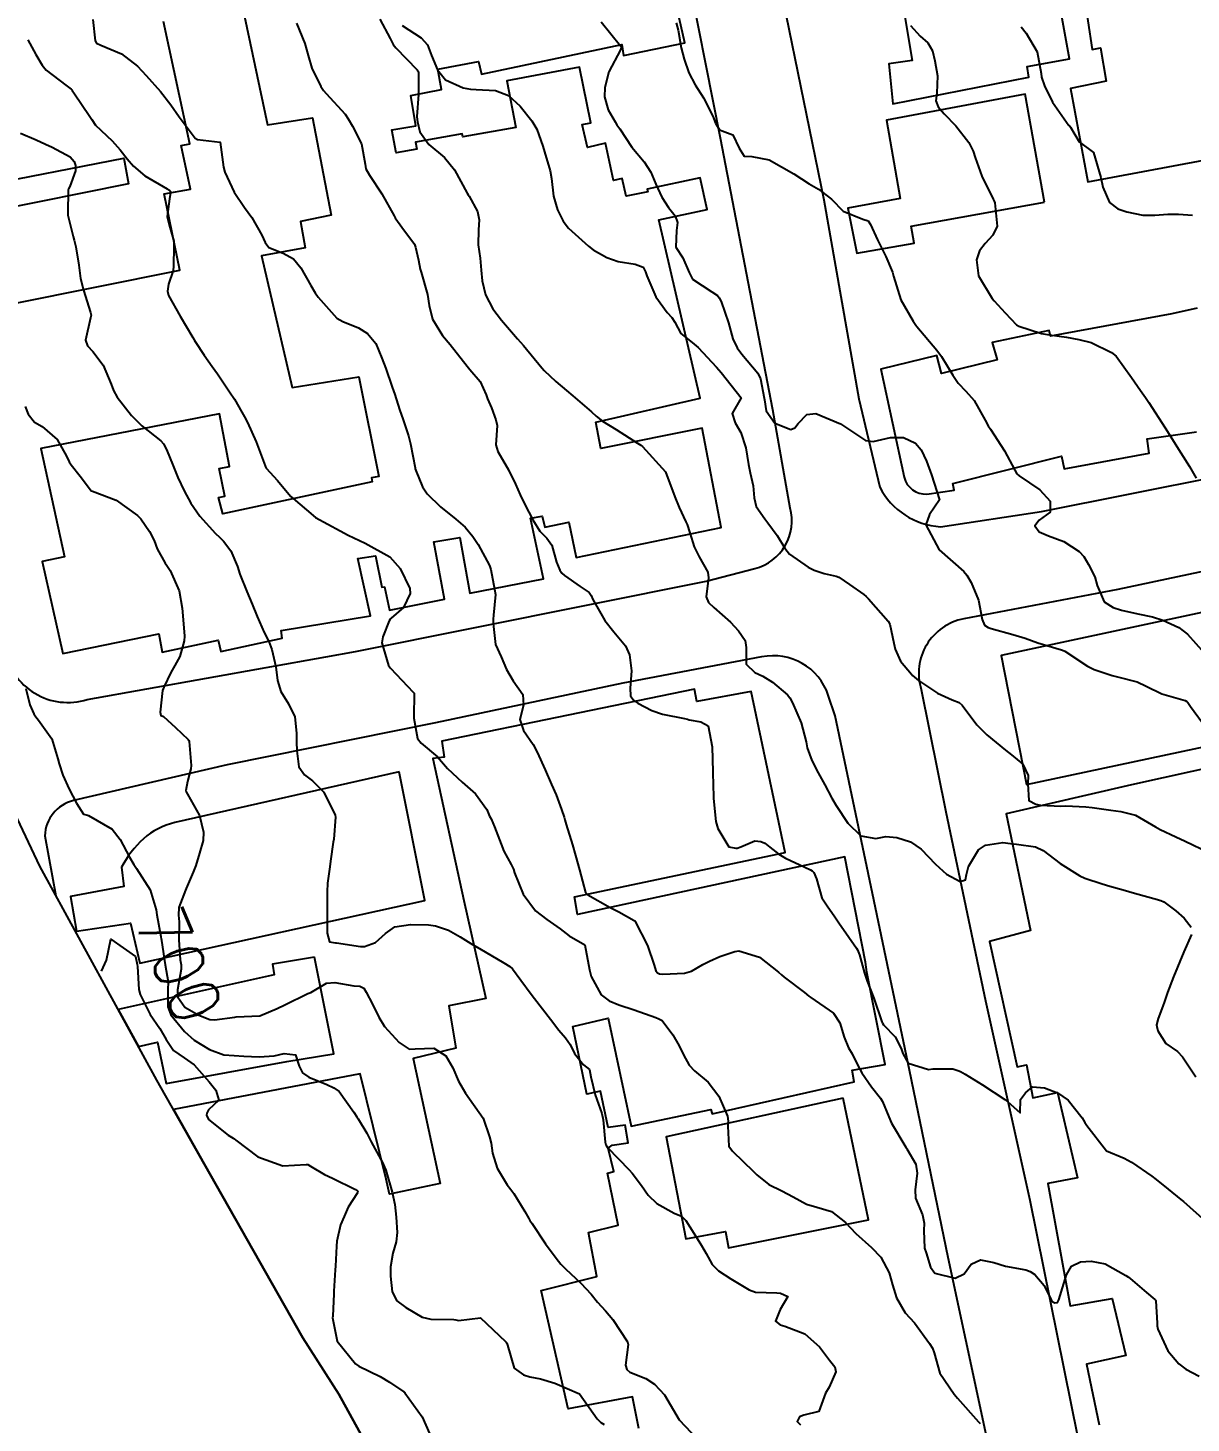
# Model space of a CAD drawing. Header units: metres. Extents: x 292545 to 299085, y 7450245 to 7463078.
# Drawn here: x 296655.1 to 296748.4, y 7453916.9 to 7454028.7 of the extents above; entities that cross this region are included whole.
import ezdxf
from ezdxf.enums import TextEntityAlignment as Align

# ---------------------------------------------------------------- set-up
doc = ezdxf.new("R2010")
doc.units = ezdxf.units.M
for name, color, linetype in [('Area', 45, 'Continuous'), ('Cotas', 45, 'Continuous'), ('Curvas de Nivel 1m', 11, 'Continuous'), ('Curvas de Nivel 5m', 15, 'Continuous'), ('Edificações', 30, 'Continuous'), ('Vias Primárias', 230, 'Continuous')]:
    doc.layers.add(name, color=color, linetype=linetype)
doc.styles.add('Style-STANDARD', font='STANDARD.shx')

msp = doc.modelspace()

# ---------------------------------------------------------------- linework, layer by layer
at = {"layer": 'Area'}
msp.add_polyline3d([(296683.74, 7453912.45, 701.6), (296680.06, 7453919.17, 706.41), (296677.16, 7453923.68, 705.39), (296669.27, 7453937.63, 705.04), (296665.48, 7453944.35, 705.63), (296656.08, 7453961.49, 700.85), (296651.34, 7453971.52, 699.99)], dxfattribs=at)
at = {"layer": 'Curvas de Nivel 1m', "flags": 128}
for points, elevation in [([(296660.35, 7454029.36), (296660.53, 7454027.66), (296660.64, 7454027.48), (296660.99, 7454027.31), (296662.63, 7454026.63), (296663.91, 7454025.62), (296664.26, 7454025.26), (296664.61, 7454024.89), (296665.75, 7454023.6), (296666.58, 7454022.54), (296667.26, 7454021.58), (296668.55, 7454019.86), (296668.72, 7454019.75), (296670.54, 7454019.54), (296670.8, 7454017.54), (296670.91, 7454017.14), (296671.67, 7454015.53), (296672.48, 7454014.31), (296673.07, 7454013.51), (296673.88, 7454012.08), (296674.14, 7454011.5), (296674.44, 7454011.09), (296675.59, 7454010.64), (296676.43, 7454010.19), (296677, 7454009.46), (296677.81, 7454008.05), (296678.16, 7454007.45), (296678.4, 7454007.11), (296679.89, 7454005.43), (296680.37, 7454005.16), (296681.62, 7454004.66), (296682.36, 7454004.21), (296683.03, 7454003.39), (296683.51, 7454002.21), (296683.81, 7454001.39), (296684.31, 7453999.97), (296684.46, 7453999.53), (296684.51, 7453999.38), (296684.95, 7453998.03), (296685.19, 7453997.37), (296685.63, 7453996), (296685.79, 7453995.36), (296686.17, 7453993.43), (296686.18, 7453993.36), (296686.23, 7453993.22), (296686.77, 7453991.9), (296687.14, 7453991.35), (296688.2, 7453990.3), (296689.44, 7453989.32), (296690.18, 7453988.68), (296690.8, 7453987.93), (296691.23, 7453987.29), (296692.14, 7453985.59), (296692.24, 7453985.28), (296692.54, 7453983.71), (296692.61, 7453983.28), (296692.44, 7453981.62), (296692.41, 7453981.29), (296692.41, 7453980.96), (296692.62, 7453979.28), (296693.07, 7453978.29), (296693.5, 7453977.27), (296694.03, 7453976.36), (296694.8, 7453975.25), (296694.85, 7453974.4), (296694.55, 7453973.25), (296694.86, 7453972.38), (296695.62, 7453971.24), (296695.96, 7453970.63), (296696.6, 7453969.23), (296697.11, 7453968.05), (296697.46, 7453967.22), (296697.91, 7453966.04), (296698.11, 7453965.42), (296698.16, 7453965.22), (296698.28, 7453964.83), (296698.77, 7453963.21), (296699.01, 7453962.35), (296699.33, 7453961.2), (296699.83, 7453959.39), (296700.02, 7453959.19), (296701.81, 7453958.18), (296702.5, 7453957.85), (296703.73, 7453957.14), (296703.77, 7453957.11), (296703.8, 7453957.05), (296704.78, 7453955.13), (296705.32, 7453953.57), (296705.46, 7453953.12), (296705.59, 7453952.96), (296705.75, 7453952.88), (296706.02, 7453952.85), (296707.75, 7453952.93), (296708.33, 7453953.09), (296709.23, 7453953.61), (296709.77, 7453953.89), (296710.58, 7453954.25), (296711.78, 7453954.67), (296712.12, 7453954.71), (296713.77, 7453954.19), (296715.29, 7453953.01), (296715.53, 7453952.78), (296715.75, 7453952.59), (296717.36, 7453951.36), (296717.73, 7453951.07), (296717.88, 7453950.98), (296719.71, 7453949.71), (296720.2, 7453948.95), (296720.54, 7453947.8), (296720.91, 7453946.94), (296721.19, 7453946.45), (296721.67, 7453945.47), (296721.98, 7453944.93), (296722.74, 7453943.82), (296723.46, 7453942.91), (296723.63, 7453942.62), (296724.13, 7453941.41), (296724.35, 7453940.9), (296725.49, 7453938.98), (296725.55, 7453938.89), (296725.58, 7453938.84), (296726.3, 7453937.6), (296726.41, 7453936.88), (296726.23, 7453935.56), (296726.28, 7453934.88), (296726.83, 7453933.56), (296726.97, 7453932.87), (296726.94, 7453932.3), (296727, 7453930.87), (296727.12, 7453930.5), (296727.48, 7453929.35), (296727.81, 7453928.86), (296729.46, 7453928.47), (296730.18, 7453928.83), (296730.72, 7453929.58), (296731.48, 7453929.95), (296732.55, 7453929.72), (296733.47, 7453929.44), (296735.1, 7453929.14), (296735.47, 7453929.01), (296735.84, 7453928.76), (296736.57, 7453927.87), (296737.13, 7453926.74), (296737.27, 7453926.57), (296737.44, 7453926.48), (296737.65, 7453926.53), (296737.76, 7453926.74), (296738.16, 7453928.03), (296738.38, 7453928.73), (296738.77, 7453929.43), (296739.48, 7453929.77), (296740.35, 7453929.84), (296741.48, 7453929.62), (296743.13, 7453928.68), (296743.33, 7453928.54), (296743.46, 7453928.45), (296744.77, 7453927.33), (296745.44, 7453926.75), (296745.5, 7453926.7), (296745.53, 7453926.65), (296745.63, 7453924.85), (296745.64, 7453924.65), (296745.69, 7453924.38), (296746.49, 7453922.64), (296747.38, 7453921.6), (296747.94, 7453921.18), (296749, 7453920.61)], 696), ([(296683.34, 7454029.39), (296684.16, 7454027.86), (296684.42, 7454027.38), (296684.63, 7454027.09), (296685.48, 7454026.23), (296686.34, 7454025.35), (296686.44, 7454025.18), (296686.44, 7454023.35), (296686.31, 7454021.61), (296686.33, 7454021.35), (296686.36, 7454021.16), (296686.55, 7454020.36), (296687.27, 7454019.34), (296688.53, 7454018.3), (296689.31, 7454017.32), (296690.35, 7454015.45), (296690.43, 7454015.31), (296690.49, 7454015.21), (296691.16, 7454013.98), (296691.31, 7454013.3), (296691.25, 7454012.51), (296691.21, 7454011.3), (296691.37, 7454010.24), (296691.45, 7454009.29), (296691.53, 7454008.41), (296691.81, 7454007.29), (296692.39, 7454006.19), (296693.08, 7454005.27), (296694.36, 7454003.78), (296694.86, 7454003.25), (296696.33, 7454001.45), (296696.5, 7454001.24), (296697.45, 7454000.36), (296698.31, 7453999.63), (296698.8, 7453999.21), (296700.29, 7453997.91), (296700.67, 7453997.57), (296701.19, 7453997.18), (296702.27, 7453996.5), (296703.99, 7453995.41), (296704.25, 7453995.24), (296704.38, 7453995.14), (296706.23, 7453993.12), (296706.98, 7453991.11), (296707.33, 7453990.24), (296707.86, 7453989.09), (296707.97, 7453988.88), (296708.17, 7453988.22), (296708.54, 7453987.09), (296708.93, 7453986.31), (296709.62, 7453985.08), (296709.67, 7453984.62), (296709.5, 7453983.08), (296709.67, 7453982.63), (296710.1, 7453982.24), (296711.45, 7453981.06), (296712.08, 7453980.37), (296712.62, 7453979.59), (296712.7, 7453979.04), (296712.71, 7453977.7), (296713.38, 7453977.03), (296714.04, 7453976.73), (296714.81, 7453976.24), (296716.02, 7453975.24), (296716.2, 7453975), (296716.42, 7453974.59), (296717.1, 7453972.99), (296717.5, 7453971.46), (296717.58, 7453970.98), (296717.96, 7453969.98), (296718.48, 7453968.97), (296718.99, 7453968.02), (296719.56, 7453966.96), (296719.91, 7453966.36), (296720.85, 7453964.94), (296721.88, 7453963.92), (296723.09, 7453963.71), (296723.88, 7453963.87), (296724.78, 7453963.8), (296725.88, 7453963.46), (296726.72, 7453962.87), (296727.86, 7453961.65), (296728.76, 7453960.85), (296729.84, 7453960.28), (296730.28, 7453960.4), (296730.35, 7453960.83), (296730.51, 7453961.48), (296731.32, 7453962.82), (296731.88, 7453963.19), (296733.28, 7453963.39), (296733.88, 7453963.32), (296734.36, 7453963.27), (296735.88, 7453963.05), (296736.5, 7453962.75), (296737.86, 7453961.71), (296739.43, 7453960.72), (296739.85, 7453960.53), (296741.22, 7453960.08), (296741.84, 7453959.9), (296742.91, 7453959.6), (296743.83, 7453959.34), (296745.66, 7453958.82), (296745.82, 7453958.77), (296745.92, 7453958.74), (296746.16, 7453958.64), (296747.12, 7453957.93), (296747.81, 7453957.33), (296748.37, 7453956.61)], 694), ([(296701.09, 7454029.18), (296702.63, 7454027.27), (296702.68, 7454027.16), (296702.69, 7454027.1), (296702.63, 7454026.93), (296701.7, 7454025.17), (296701.36, 7454023.93), (296701.34, 7454023.18), (296701.63, 7454022.12), (296702.19, 7454021.17), (296702.34, 7454020.94), (296702.56, 7454020.62), (296703.53, 7454019.15), (296704.53, 7454017.97), (296705.07, 7454017.13), (296705.45, 7454016.18), (296705.95, 7454015.13), (296706.48, 7454014.3), (296707, 7454013.64), (296707.2, 7454013.11), (296707.12, 7454012.46), (296707.06, 7454011.11), (296707.61, 7454010.27), (296708.13, 7454009.09), (296708.41, 7454008.56), (296709.95, 7454007.53), (296710.4, 7454007.25), (296710.54, 7454007.07), (296710.69, 7454006.77), (296711.28, 7454005.06), (296711.64, 7454003.77), (296711.98, 7454003.05), (296712.35, 7454002.55), (296713.62, 7454001.03), (296713.85, 7454000.56), (296714.15, 7453999.02), (296714.17, 7453998.89), (296714.29, 7453998), (296714.99, 7453997.01), (296716.27, 7453996.5), (296716.61, 7453996.65), (296716.87, 7453996.99), (296717.57, 7453997.7), (296718.28, 7453997.78), (296720.27, 7453996.95), (296722.26, 7453995.62), (296722.87, 7453995.53), (296724.26, 7453995.87), (296725.3, 7453995.85), (296726.26, 7453995.41), (296726.73, 7453994.88), (296727.15, 7453993.97), (296727.54, 7453992.87), (296728.2, 7453990.86), (296727.38, 7453989.68), (296727.09, 7453988.87), (296728.16, 7453986.86), (296730.14, 7453985.11), (296730.38, 7453984.83), (296730.72, 7453984.23), (296731.31, 7453982.82), (296731.62, 7453981.28), (296731.79, 7453980.81), (296732.08, 7453980.63), (296732.33, 7453980.56), (296734.08, 7453980.08), (296735.06, 7453979.77), (296736.07, 7453979.41), (296737.97, 7453978.83), (296738.06, 7453978.81), (296738.24, 7453978.74), (296740.05, 7453977.52), (296740.59, 7453977.26), (296742.04, 7453976.79), (296742.46, 7453976.69), (296744.04, 7453976.27), (296744.75, 7453975.94), (296746.02, 7453975.32), (296747.87, 7453974.77), (296748.01, 7453974.7), (296748.09, 7453974.62), (296748.32, 7453974.3), (296749.57, 7453972.6)], 692), ([(296707.1, 7454029.11), (296707.25, 7454028.51), (296707.48, 7454027.11), (296707.72, 7454026.2), (296708.1, 7454025.1), (296708.6, 7454024.14), (296709.28, 7454023.08), (296710.02, 7454021.63), (296710.23, 7454021.07), (296710.56, 7454020.54), (296711.64, 7454020.14), (296712.13, 7454019.05), (296712.53, 7454018.42), (296713.16, 7454018.4), (296714.53, 7454018.13), (296716.51, 7454017), (296717.74, 7454016.21), (296718.5, 7454015.76), (296719.53, 7454014.96), (296720.48, 7454014), (296722.04, 7454013.36), (296722.47, 7454013.23), (296722.66, 7454012.93), (296723.23, 7454011.7), (296723.62, 7454010.91), (296723.89, 7454010.36), (296724.43, 7454009.13), (296724.49, 7454008.9), (296724.51, 7454008.81), (296725.09, 7454006.89), (296726.08, 7454005.18), (296726.29, 7454004.88), (296726.37, 7454004.77), (296727.97, 7454002.86), (296728.35, 7454002.36), (296729.27, 7454000.85), (296729.7, 7454000.22), (296730.31, 7453999.59), (296730.96, 7453998.82), (296731.85, 7453997.25), (296732.08, 7453996.81), (296732.27, 7453996.52), (296733.39, 7453994.8), (296734.24, 7453993.24), (296734.4, 7453992.95), (296734.57, 7453992.78), (296736.22, 7453991.68), (296737.07, 7453990.75), (296737.07, 7453989.88), (296736.19, 7453989.24), (296735.82, 7453988.77), (296736.18, 7453988.31), (296736.93, 7453987.99), (296738.16, 7453987.52), (296739.39, 7453986.72), (296739.75, 7453986.32), (296740.14, 7453985.68), (296740.64, 7453984.7), (296740.84, 7453983.99), (296741.4, 7453982.7), (296742.11, 7453982.23), (296742.77, 7453982.02), (296744.1, 7453981.73), (296745.26, 7453981.49), (296746.09, 7453981.23), (296747.38, 7453980.63), (296748.08, 7453980.1), (296749.41, 7453978.61)], 691), ([(296685.14, 7454028.89), (296686.64, 7454027.91), (296687.16, 7454027.34), (296687.49, 7454026.48), (296687.95, 7454025.34), (296688.6, 7454024.53), (296690.03, 7454023.89), (296690.6, 7454023.78), (296691.05, 7454023.76), (296692.6, 7454023.67), (296693.66, 7454023.27), (296694.58, 7454022.42), (296695.53, 7454021.25), (296695.91, 7454020.59), (296696.39, 7454019.23), (296696.54, 7454018.77), (296696.98, 7454017.23), (296697.1, 7454016.63), (296697.27, 7454015.22), (296697.58, 7454014.12), (296698.02, 7454013.21), (296698.46, 7454012.65), (296700.06, 7454011.19), (296700.44, 7454010.9), (296701.54, 7454010.28), (296702.43, 7454009.98), (296703.81, 7454009.76), (296704.43, 7454009.53), (296704.64, 7454009.14), (296704.74, 7454008.82), (296705.45, 7454007.13), (296706.38, 7454005.89), (296706.75, 7454005.49), (296706.99, 7454005.11), (296707.45, 7454004.19), (296708.36, 7454003.48), (296708.86, 7454003.08), (296710.33, 7454001.5), (296710.69, 7454001.07), (296712.3, 7453999.05), (296711.57, 7453997.78), (296711.82, 7453997.05), (296712.27, 7453996.26), (296712.67, 7453995.04), (296712.89, 7453993.69), (296713.02, 7453993.04), (296713.25, 7453992), (296713.33, 7453991.03), (296713.49, 7453990.32), (296714.19, 7453989.34), (296714.44, 7453989.02), (296715.17, 7453988.01), (296715.81, 7453987), (296716.16, 7453986.5), (296717.67, 7453985.46), (296718.14, 7453985.24), (296718.96, 7453984.97), (296719.92, 7453984.75), (296720.13, 7453984.66), (296720.97, 7453984.09), (296722.12, 7453983.28), (296722.31, 7453983.12), (296722.51, 7453982.93), (296724.09, 7453981.13), (296724.2, 7453980.91), (296724.54, 7453979.37), (296724.63, 7453978.9), (296725.08, 7453977.92), (296725.95, 7453976.88), (296726.04, 7453976.79), (296726.52, 7453976.39), (296728.02, 7453975.37), (296729.2, 7453974.84), (296729.78, 7453974.61), (296730.01, 7453974.4), (296731.19, 7453972.82), (296731.98, 7453972.02), (296733.47, 7453970.79), (296733.96, 7453970.43), (296734.86, 7453969.68), (296735.29, 7453968.77), (296735.26, 7453968.09), (296735.36, 7453966.77), (296735.92, 7453966.46), (296736.29, 7453966.38), (296737.92, 7453966.32), (296738.32, 7453966.33), (296739.92, 7453966.25), (296740.43, 7453966.2), (296741.91, 7453965.98), (296742.73, 7453965.87), (296743.91, 7453965.58), (296745.5, 7453964.65), (296745.89, 7453964.44), (296747.12, 7453963.86), (296747.88, 7453963.51), (296749.77, 7453962.6)], 693), ([(296734.74, 7454028.78), (296735.13, 7454028.29), (296736.03, 7454026.77), (296736.33, 7454025.05), (296736.38, 7454024.76), (296736.6, 7454024.06), (296737.26, 7454022.75), (296738.56, 7454020.88), (296738.63, 7454020.81), (296738.68, 7454020.74), (296739.39, 7454019.56), (296740.54, 7454018.71), (296741.13, 7454016.7), (296741.28, 7454015.93), (296741.81, 7454014.7), (296742.49, 7454014.19), (296743.21, 7454013.96), (296744.48, 7454013.7), (296745.45, 7454013.68), (296746.48, 7454013.76), (296747.35, 7454013.76), (296748.48, 7454013.7)], 689), ([(296655.13, 7454027.73), (296655.77, 7454026.58), (296656.28, 7454025.71), (296656.61, 7454025.31), (296658.17, 7454024.12), (296658.59, 7454023.79), (296658.65, 7454023.74), (296658.68, 7454023.69), (296658.87, 7454023.41), (296660.05, 7454021.67), (296660.25, 7454021.35), (296660.56, 7454020.91), (296661.88, 7454019.65), (296662.54, 7454018.93), (296663.09, 7454018.19), (296663.6, 7454017.62), (296664.51, 7454016.83), (296666.3, 7454015.79), (296666.49, 7454015.68), (296666.55, 7454015.59), (296666.57, 7454015.51), (296666.49, 7454014.99), (296666.3, 7454013.59), (296666.46, 7454012.9), (296666.82, 7454011.59), (296666.84, 7454011.18), (296666.81, 7454009.59), (296666.77, 7454009.24), (296666.41, 7454008.15), (296666.33, 7454007.59), (296666.4, 7454007.25), (296667.33, 7454005.58), (296668.36, 7454003.87), (296668.47, 7454003.69), (296668.54, 7454003.57), (296669.25, 7454002.47), (296669.91, 7454001.55), (296670.32, 7454000.97), (296671.3, 7453999.53), (296671.7, 7453998.93), (296672.29, 7453997.9), (296672.49, 7453997.52), (296672.73, 7453997.06), (296673.42, 7453995.51), (296674.14, 7453993.6), (296674.18, 7453993.5), (296674.23, 7453993.41), (296675.15, 7453992.41), (296675.9, 7453991.47), (296676.21, 7453991.13), (296678.18, 7453989.45), (296680.17, 7453988.39), (296680.79, 7453988.04), (296682.16, 7453987.4), (296684.15, 7453986.3), (296684.98, 7453985.37), (296685.74, 7453983.75), (296685.77, 7453983.36), (296685.24, 7453982.23), (296684.24, 7453981.38), (296684.16, 7453981.31), (296684.09, 7453981.17), (296683.57, 7453979.89), (296683.5, 7453979.39), (296684.04, 7453977.59), (296684.19, 7453977.38), (296686.02, 7453975.45), (296686.07, 7453975.4), (296686.08, 7453975.36), (296686.06, 7453973.43), (296686.07, 7453973.36), (296686.35, 7453971.73), (296686.64, 7453971.35), (296687.96, 7453970.25), (296688.77, 7453969.32), (296689.93, 7453968.22), (296691.01, 7453967.3), (296691.91, 7453966.03), (296692.14, 7453965.52), (296692.25, 7453965.28), (296692.54, 7453964.64), (296693.07, 7453963.27), (296693.29, 7453962.7), (296693.86, 7453961.62), (296694.04, 7453961.26), (296694.14, 7453960.97), (296694.82, 7453959.25), (296695.81, 7453957.93), (296696.72, 7453957.23), (296697.8, 7453956.47), (296698.5, 7453955.92), (296699.78, 7453955.19), (296700.13, 7453953.19), (296700.28, 7453952.65), (296701.07, 7453951.18), (296701.73, 7453950.69), (296702.5, 7453950.39), (296703.72, 7453949.98), (296705.47, 7453949.36), (296705.71, 7453949.27), (296705.97, 7453949.12), (296706.83, 7453947.97), (296707.32, 7453947.1), (296707.68, 7453946.37), (296708.12, 7453945.55), (296708.57, 7453945.09), (296709.65, 7453944.17), (296710.52, 7453943.06), (296711.21, 7453941.46), (296711.26, 7453941.05), (296711.22, 7453940.66), (296711.31, 7453939.05), (296711.59, 7453938.64), (296713.28, 7453937.03), (296713.56, 7453936.75), (296714.51, 7453935.97), (296715.55, 7453935.46), (296716.47, 7453934.99), (296717.53, 7453934.39), (296718.35, 7453934.16), (296719.53, 7453933.81), (296720.65, 7453932.94), (296721.07, 7453932.5), (296721.5, 7453932.06), (296722.75, 7453930.92), (296723.49, 7453930.14), (296724.15, 7453928.9), (296724.42, 7453927.94), (296724.75, 7453926.9), (296725.43, 7453925.7), (296725.82, 7453925.28), (296726.2, 7453924.88), (296727.4, 7453923.24), (296727.64, 7453922.86), (296727.76, 7453922.49), (296728.23, 7453920.85), (296729.36, 7453919.16), (296729.64, 7453918.84), (296731.32, 7453916.94), (296731.46, 7453916.82)], 697), ([(296654.55, 7454020.26), (296655.8, 7454019.72), (296656.54, 7454019.39), (296657.09, 7454019.15), (296658.53, 7454018.36), (296658.83, 7454017.99), (296658.94, 7454017.68), (296658.95, 7454017.25), (296658.5, 7454015.99), (296658.39, 7454015.79), (296658.36, 7454015.69), (296658.33, 7454013.84), (296658.34, 7454013.69), (296658.47, 7454013.16), (296658.76, 7454011.99), (296658.84, 7454011.68), (296658.97, 7454011.16), (296659.22, 7454009.68), (296659.35, 7454008.61), (296659.58, 7454007.67), (296660.16, 7454005.88), (296660.2, 7454005.66), (296660.16, 7454005.45), (296659.74, 7454003.67), (296659.9, 7454003.22), (296660.34, 7454002.75), (296661.16, 7454001.65), (296661.81, 7454000.15), (296661.99, 7453999.64), (296662.3, 7453999.1), (296663.43, 7453997.63), (296664.27, 7453996.8), (296665.78, 7453995.6), (296666.01, 7453995.35), (296666.25, 7453994.9), (296666.77, 7453993.58), (296667.14, 7453992.66), (296667.66, 7453991.58), (296668.2, 7453990.6), (296668.92, 7453989.56), (296670.17, 7453988.17), (296670.49, 7453987.86), (296670.81, 7453987.54), (296671.4, 7453986.78), (296671.92, 7453985.52), (296672.13, 7453984.9), (296672.69, 7453983.51), (296673.11, 7453982.5), (296673.52, 7453981.51), (296674.07, 7453980.24), (296674.43, 7453979.5), (296674.69, 7453978.86), (296675, 7453977.49), (296675.14, 7453976.38), (296675.4, 7453975.49), (296676.01, 7453974.5), (296676.53, 7453973.47), (296676.67, 7453972.16), (296676.66, 7453971.47), (296676.68, 7453970.75), (296676.85, 7453969.47), (296677.3, 7453968.82), (296677.93, 7453968.34), (296678.84, 7453967.44), (296679.76, 7453965.58), (296679.78, 7453965.43), (296679.64, 7453963.67), (296679.61, 7453963.43), (296679.39, 7453961.91), (296679.32, 7453961.44), (296679.15, 7453960.13), (296679.11, 7453959.44), (296679.13, 7453958.12), (296679.13, 7453957.44), (296679.11, 7453956.12), (296679.31, 7453955.43), (296679.78, 7453955.35), (296679.87, 7453955.34), (296681.78, 7453955.07), (296682.11, 7453955.07), (296682.99, 7453955.39), (296683.79, 7453956.1), (296684.54, 7453956.63), (296685.8, 7453956.81), (296687.25, 7453956.79), (296687.8, 7453956.72), (296688.84, 7453956.37), (296689.79, 7453955.83), (296690.62, 7453955.3), (296691.77, 7453954.64), (296693.28, 7453953.75), (296693.76, 7453953.45), (296693.96, 7453953.26), (296694.63, 7453952.37), (296695.47, 7453951.24), (296695.73, 7453950.9), (296697.03, 7453949.23), (296697.69, 7453948.36), (296698.21, 7453947.73), (296698.58, 7453947.21), (296698.94, 7453946.47), (296699.67, 7453945.58), (296700.13, 7453945.19), (296700.24, 7453944.6), (296700.6, 7453943.18), (296701.12, 7453941.67), (296701.24, 7453941.17), (296701.4, 7453939.37), (296701.44, 7453939.17), (296701.59, 7453938.95), (296703.31, 7453937.15), (296703.56, 7453936.89), (296704.32, 7453935.91), (296704.85, 7453935.13), (296705.53, 7453934.46), (296706.94, 7453933.69), (296707.52, 7453933.45), (296707.87, 7453933.1), (296708.51, 7453932.08), (296709.13, 7453931.08), (296709.49, 7453930.45), (296709.98, 7453929.57), (296710.48, 7453929.06), (296711.46, 7453928.41), (296712.95, 7453927.54), (296713.45, 7453927.36), (296715.15, 7453927.3), (296715.45, 7453927.26), (296716.04, 7453926.99), (296715.43, 7453925.96), (296715.06, 7453925.01), (296715.42, 7453924.72), (296715.81, 7453924.61), (296717.41, 7453924), (296718.57, 7453922.97), (296719.38, 7453921.9), (296719.8, 7453921.37), (296719.89, 7453920.95), (296719.36, 7453919.74), (296719.06, 7453919.26), (296718.95, 7453918.96), (296718.52, 7453917.78), (296717.33, 7453917.49), (296716.98, 7453917.34), (296716.79, 7453916.99), (296717.04, 7453916.7)], 698), ([(296654.92, 7453998.36), (296655.15, 7453997.73), (296655.66, 7453997.1), (296656.27, 7453996.75), (296657.49, 7453995.7), (296658.24, 7453994.38), (296658.45, 7453993.9), (296658.59, 7453993.68), (296659.31, 7453992.76), (296660.14, 7453991.66), (296660.21, 7453991.6), (296660.32, 7453991.55), (296662.2, 7453990.83), (296663.92, 7453989.62), (296664.18, 7453989.33), (296664.89, 7453988.33), (296665.25, 7453987.6), (296665.49, 7453986.94), (296666.14, 7453985.79), (296666.28, 7453985.59), (296666.53, 7453985.19), (296667.26, 7453983.58), (296667.5, 7453982.18), (296667.56, 7453981.58), (296667.69, 7453979.95), (296667.67, 7453979.57), (296667.32, 7453978.31), (296666.91, 7453977.58), (296666.6, 7453977.02), (296666.03, 7453975.84), (296665.91, 7453975.59), (296665.74, 7453973.85), (296665.79, 7453973.59), (296665.94, 7453973.53), (296665.99, 7453973.5), (296666.95, 7453972.61), (296667.97, 7453971.65), (296668.04, 7453971.57), (296668.06, 7453971.48), (296668.21, 7453969.57), (296668.2, 7453969.31), (296667.93, 7453968.28), (296667.78, 7453967.57), (296667.81, 7453967.46), (296667.92, 7453967.28), (296668.89, 7453965.56), (296669.21, 7453964.23), (296669.17, 7453963.56), (296668.89, 7453962.53), (296668.58, 7453961.56), (296668.38, 7453961.03), (296667.83, 7453959.7), (296667.77, 7453959.57), (296667.22, 7453958.18), (296667.21, 7453957.58), (296667.25, 7453957.03), (296667.24, 7453955.58), (296667.35, 7453953.98), (296667.42, 7453953.58), (296667.42, 7453953.24), (296667.12, 7453951.58), (296667.15, 7453951), (296667.72, 7453950.19), (296668.82, 7453949.56), (296669.71, 7453949.21), (296670.08, 7453949.18), (296671.71, 7453949.39), (296671.83, 7453949.41), (296673.71, 7453949.5), (296675.11, 7453950.09), (296675.72, 7453950.38), (296677.57, 7453951.29), (296677.73, 7453951.34), (296677.82, 7453951.36), (296677.93, 7453951.45), (296679.06, 7453952.12), (296679.74, 7453952.17), (296681.26, 7453951.9), (296681.74, 7453951.89), (296682.06, 7453951.73), (296682.24, 7453951.4), (296682.76, 7453950.43), (296683.25, 7453949.39), (296683.7, 7453948.65), (296684.9, 7453947.37), (296685.68, 7453946.82), (296686.18, 7453946.86), (296687.68, 7453946.91), (296688.64, 7453946.29), (296689.19, 7453945.32), (296689.65, 7453944.27), (296690.2, 7453943.3), (296691.61, 7453941.29), (296692.12, 7453939.8), (296692.25, 7453939.28), (296692.38, 7453938.48), (296692.73, 7453937.28), (296693.55, 7453935.94), (296693.85, 7453935.57), (296694.07, 7453935.26), (296694.95, 7453933.82), (296695.29, 7453933.24), (296695.37, 7453933.1), (296695.51, 7453932.88), (296696.61, 7453931.23), (296697.48, 7453930.07), (296697.85, 7453929.59), (296698.22, 7453929.21), (296699.46, 7453928.08), (296700.27, 7453927.18), (296700.79, 7453926.54), (296701.43, 7453925.86), (296702.01, 7453925.16), (296703.19, 7453923.37), (296703.25, 7453923.15), (296703.03, 7453921.5), (296703.13, 7453921.15), (296703.37, 7453920.93), (296704.65, 7453920.42), (296705.36, 7453919.98), (296706.14, 7453919.11), (296707.32, 7453917.1), (296709.24, 7453915.08)], 699), ([(296661.03, 7453953.08), (296661.44, 7453953.96), (296661.78, 7453955.64), (296663.76, 7453954.25), (296663.89, 7453953.62), (296663.91, 7453953.46), (296664.03, 7453951.62), (296664.14, 7453951.2), (296664.94, 7453949.61), (296665.7, 7453948.48), (296666.21, 7453947.59), (296666.8, 7453946.71), (296667.67, 7453946.13), (296668.45, 7453945.56), (296669.65, 7453944.21), (296670.2, 7453943.54), (296670.43, 7453942.74), (296669.62, 7453941.97), (296669.47, 7453941.69), (296669.46, 7453941.55), (296669.61, 7453941.19), (296671.19, 7453939.94), (296671.59, 7453939.7), (296671.69, 7453939.63), (296671.8, 7453939.53), (296673.57, 7453938.21), (296675.56, 7453937.48), (296677.44, 7453937.59), (296677.56, 7453937.57), (296677.77, 7453937.46), (296678.91, 7453936.79), (296679.55, 7453936.49), (296681.38, 7453935.58), (296681.54, 7453935.46), (296681.56, 7453935.43), (296681.57, 7453935.41), (296681.54, 7453935.3), (296680.79, 7453934.16), (296680.47, 7453933.42), (296680.2, 7453932.74), (296679.9, 7453931.43), (296679.87, 7453931.04), (296679.78, 7453929.43), (296679.76, 7453929.14), (296679.66, 7453927.43), (296679.65, 7453927.22), (296679.56, 7453925.43), (296679.55, 7453925.3), (296679.93, 7453923.42), (296681.38, 7453921.6), (296681.65, 7453921.41), (296683.36, 7453920.6), (296684.12, 7453920.14), (296685.25, 7453919.36), (296685.31, 7453919.32), (296685.35, 7453919.28), (296686.72, 7453917.35), (296687.31, 7453916.03)], 701), ([(296748.39, 7453956.02), (296747.77, 7453954.62), (296746.95, 7453952.63), (296746.46, 7453951.36), (296746.22, 7453950.64), (296746.09, 7453950.28), (296745.71, 7453949.28), (296745.59, 7453948.77), (296745.6, 7453948.65), (296745.7, 7453948.29), (296746.32, 7453947.27), (296747.27, 7453946.63), (296747.68, 7453946.22), (296748.73, 7453944.61)], 694)]:
    msp.add_lwpolyline(points, dxfattribs=dict(at, elevation=elevation))
at = {"layer": 'Curvas de Nivel 5m', "flags": 128}
for points, elevation in [([(296676.66, 7454029.08), (296677.32, 7454027.46), (296677.6, 7454026.49), (296677.9, 7454025.46), (296678.6, 7454024), (296678.83, 7454023.68), (296679.05, 7454023.44), (296680.57, 7454021.78), (296680.8, 7454021.42), (296681.15, 7454020.82), (296681.86, 7454019.41), (296682.16, 7454017.77), (296682.23, 7454017.4), (296682.52, 7454016.89), (296683.49, 7454015.39), (296684.48, 7454013.64), (296684.56, 7454013.47), (296684.62, 7454013.38), (296685.1, 7454012.73), (296686.11, 7454011.36), (296686.21, 7454011.12), (296686.43, 7454010.07), (296686.58, 7454009.35), (296686.65, 7454009.11), (296687.17, 7454007.34), (296687.29, 7454006.45), (296687.55, 7454005.34), (296688.36, 7454004.05), (296688.97, 7454003.32), (296690.33, 7454001.58), (296690.56, 7454001.31), (296691.38, 7454000.36), (296691.87, 7453999.29), (296691.98, 7453998.96), (296692.29, 7453998.23), (296692.64, 7453997.28), (296692.73, 7453996.83), (296692.64, 7453995.28), (296692.79, 7453994.73), (296693.65, 7453993.27), (296694.22, 7453992.11), (296694.59, 7453991.26), (296694.97, 7453990.48), (296695.61, 7453989.25), (296696.17, 7453988.36), (296696.73, 7453987.79), (296697.13, 7453987.23), (296697.49, 7453985.88), (296697.77, 7453985.22), (296697.92, 7453985), (296698.13, 7453984.79), (296699.4, 7453983.91), (296700.12, 7453983.44), (296700.27, 7453983.19), (296700.42, 7453982.88), (296701.36, 7453981.18), (296702.08, 7453980.29), (296703.03, 7453979.16), (296703.35, 7453978.45), (296703.5, 7453977.15), (296703.41, 7453975.76), (296703.43, 7453975.15), (296703.66, 7453974.8), (296704.01, 7453974.56), (296705.14, 7453973.99), (296706, 7453973.69), (296707.76, 7453973.34), (296707.99, 7453973.27), (296708.13, 7453973.23), (296709.07, 7453973.08), (296709.66, 7453972.75), (296709.97, 7453971.07), (296710.02, 7453969.07), (296710.02, 7453968.99), (296710.07, 7453967.07), (296710.07, 7453966.92), (296710.27, 7453965.07), (296710.42, 7453964.53), (296711.32, 7453963.06), (296711.87, 7453962.93), (296711.98, 7453962.94), (296712.26, 7453963.05), (296713.39, 7453963.52), (296713.88, 7453963.48), (296714.19, 7453963.33), (296714.59, 7453963.02), (296715.31, 7453962.45), (296715.86, 7453962.14), (296717.41, 7453961.43), (296717.86, 7453961.21), (296717.99, 7453961.12), (296718.13, 7453960.98), (296718.33, 7453960.49), (296718.76, 7453958.97), (296719.18, 7453958.32), (296719.81, 7453957.45), (296720.13, 7453956.95), (296720.92, 7453955.81), (296721.55, 7453954.93), (296721.63, 7453954.79), (296721.77, 7453954.39), (296722.18, 7453952.93), (296722.4, 7453952.27), (296722.92, 7453950.92), (296723.58, 7453949.03), (296723.63, 7453948.91), (296723.7, 7453948.79), (296724.63, 7453947.83), (296725.11, 7453946.89), (296725.26, 7453946.47), (296725.67, 7453945.7), (296727.32, 7453945.21), (296727.67, 7453945.25), (296729.27, 7453945.24), (296729.67, 7453945.13), (296729.87, 7453945.04), (296730.25, 7453944.83), (296731.65, 7453943.96), (296733.44, 7453942.79), (296733.63, 7453942.64), (296734.67, 7453941.73), (296734.69, 7453942.78), (296735.08, 7453943.34), (296735.64, 7453943.8), (296736.61, 7453943.73), (296737.64, 7453943.32), (296738.51, 7453942.73), (296739.62, 7453941.32), (296739.84, 7453940.94), (296739.99, 7453940.71), (296741.58, 7453938.69), (296742.99, 7453938.09), (296743.57, 7453937.76), (296745.2, 7453936.65), (296745.56, 7453936.38), (296746.51, 7453935.6), (296747.54, 7453934.78), (296747.74, 7453934.62), (296749.52, 7453933.03)], 695), ([(296725.87, 7454028.89), (296726.65, 7454028.03), (296727.27, 7454027.5), (296727.63, 7454026.87), (296727.82, 7454026.06), (296728.02, 7454024.86), (296727.98, 7454023.47), (296727.89, 7454022.86), (296728.08, 7454022.36), (296728.57, 7454021.81), (296729.51, 7454020.84), (296730.55, 7454019.52), (296730.89, 7454018.83), (296731.06, 7454018.3), (296731.58, 7454016.82), (296732.49, 7454014.97), (296732.56, 7454014.87), (296732.58, 7454014.81), (296732.62, 7454014.68), (296732.81, 7454012.8), (296732.46, 7454012.08), (296731.84, 7454011.42), (296731.4, 7454010.82), (296731.16, 7454010.1), (296731.31, 7454008.82), (296732.4, 7454007.01), (296732.57, 7454006.81), (296733.45, 7454005.86), (296734.37, 7454004.89), (296734.54, 7454004.78), (296736.37, 7454004.19), (296737.01, 7454004.1), (296738.36, 7454003.91), (296739.36, 7454003.72), (296740.35, 7454003.49), (296741.99, 7454002.69), (296742.34, 7454002.38), (296743.57, 7454000.68), (296744.31, 7453999.64), (296744.71, 7453999.06), (296744.97, 7453998.66), (296746.27, 7453996.64), (296747.52, 7453994.63), (296748.24, 7453993.53), (296748.76, 7453992.61)], 690), ([(296654.98, 7453975.73), (296655.28, 7453974.44), (296655.6, 7453973.72), (296655.76, 7453973.48), (296655.99, 7453973.21), (296657.04, 7453971.7), (296657.54, 7453970.11), (296657.64, 7453969.69), (296657.94, 7453968.8), (296658.45, 7453967.68), (296659.03, 7453966.56), (296659.59, 7453965.67), (296659.9, 7453965.6), (296660, 7453965.57), (296661.89, 7453964.46), (296662.54, 7453963.63), (296663.28, 7453962.21), (296663.63, 7453961.62), (296663.85, 7453961.32), (296664.94, 7453959.61), (296665.42, 7453957.99), (296665.48, 7453957.6), (296665.79, 7453955.85), (296665.82, 7453955.64), (296665.83, 7453955.6), (296665.83, 7453955.55), (296666.14, 7453953.59), (296666.38, 7453952.23), (296666.36, 7453951.59), (296666.34, 7453950.22), (296666.58, 7453949.59), (296667.69, 7453948.25), (296668.45, 7453947.56), (296669.68, 7453946.79), (296670.83, 7453946.38), (296671.67, 7453946.31), (296672.43, 7453946.28), (296673.67, 7453946.2), (296674.87, 7453946.29), (296675.67, 7453946.47), (296676.58, 7453946.37), (296676.87, 7453945.46), (296677.13, 7453944.93), (296677.65, 7453944.59), (296679.08, 7453944), (296679.64, 7453943.74), (296680.08, 7453943.43), (296681.26, 7453941.77), (296681.5, 7453941.41), (296681.61, 7453941.24), (296682.3, 7453940.1), (296682.65, 7453939.39), (296683.57, 7453937.68), (296683.72, 7453937.38), (296683.81, 7453937.13), (296684.33, 7453935.37), (296684.53, 7453934.37), (296684.65, 7453933.37), (296684.74, 7453932.13), (296684.64, 7453931.37), (296684.38, 7453930.48), (296684.2, 7453929.37), (296684.2, 7453928.63), (296684.34, 7453927.37), (296684.71, 7453926.65), (296685.43, 7453926.12), (296686.73, 7453925.35), (296687.42, 7453925.18), (296689.27, 7453925.16), (296689.42, 7453925.14), (296689.64, 7453925.08), (296691.42, 7453925.29), (296693.4, 7453923.4), (296693.47, 7453923.34), (296693.52, 7453923.27), (296693.56, 7453923.1), (296694.11, 7453921.26), (296694.84, 7453920.72), (296695.37, 7453920.56), (296696.21, 7453920.39), (296697.36, 7453920.06), (296699.35, 7453919.2), (296700.77, 7453917.18), (296701.06, 7453916.91), (296701.32, 7453916.73)], 700)]:
    msp.add_lwpolyline(points, dxfattribs=dict(at, elevation=elevation))
at = {"layer": 'Edificações'}
for points in [[(296672.3, 7454030.5), (296674.34, 7454020.92), (296677.94, 7454021.49), (296679.45, 7454013.68), (296676.98, 7454013.19), (296677.35, 7454011.08), (296673.85, 7454010.43), (296676.3, 7453999.86), (296681.65, 7454000.74), (296683.25, 7453992.74), (296682.67, 7453992.63), (296682.72, 7453992.32), (296670.76, 7453989.74), (296670.4, 7453991.06), (296670.92, 7453991.16), (296670.47, 7453993.37), (296671.29, 7453993.53), (296670.49, 7453997.76), (296656.18, 7453994.97), (296658.07, 7453986.29), (296656.29, 7453985.91), (296657.93, 7453978.54), (296665.62, 7453980.12), (296665.9, 7453978.66), (296670.38, 7453979.61), (296670.59, 7453978.7), (296675.51, 7453979.78), (296675.43, 7453980.39), (296682.58, 7453981.56), (296681.58, 7453986.16), (296682.99, 7453986.39), (296683.5, 7453983.87), (296683.72, 7453983.89), (296684.12, 7453982.02), (296688.51, 7453982.89), (296687.67, 7453987.5), (296689.74, 7453987.84), (296690.55, 7453983.38), (296696.46, 7453984.52), (296695.41, 7453989.39), (296696.34, 7453989.57), (296696.55, 7453988.67), (296698.49, 7453989.07), (296699.07, 7453986.23), (296710.7, 7453988.65), (296709.16, 7453996.61), (296701.04, 7453994.99), (296700.65, 7453997.09), (296709.01, 7453999.01), (296705.69, 7454013.32), (296709.57, 7454014.14), (296709.02, 7454016.69), (296704.77, 7454015.77), (296704.81, 7454015.55), (296703.07, 7454015.21), (296702.76, 7454016.63), (296702.07, 7454016.46), (296701.42, 7454019.45), (296699.97, 7454019.11), (296699.56, 7454020.95), (296700.25, 7454021.1), (296699.34, 7454025.54), (296693.52, 7454024.46), (296694.25, 7454020.72), (296690, 7454019.96), (296689.95, 7454020.21), (296686.21, 7454019.55), (296686.31, 7454018.98), (296684.65, 7454018.69), (296684.3, 7454020.52), (296686.22, 7454020.84), (296685.83, 7454023.27), (296688.28, 7454023.75), (296687.98, 7454025.4), (296691.25, 7454026.01), (296691.48, 7454024.98), (296702.73, 7454027.38), (296702.88, 7454026.5), (296707.78, 7454027.51), (296705.56, 7454037.32)], [(296725.29, 7454030.38), (296725.99, 7454026.09), (296724.14, 7454025.83), (296724.44, 7454022.6), (296735.35, 7454024.74), (296735.22, 7454025.6), (296738.61, 7454026.23), (296737.3, 7454033.46)], [(296739.39, 7454033.89), (296740.43, 7454026.98), (296741.1, 7454027.09), (296741.55, 7454024.42), (296738.7, 7454023.84), (296740.09, 7454016.37), (296751.38, 7454018.47)], [(296653.88, 7454006.58), (296667.3, 7454009.28), (296666.05, 7454015.4), (296668.16, 7454015.78), (296667.43, 7454019.27), (296668.12, 7454019.4), (296666, 7454029.21)], [(296651.01, 7454015.96), (296662.82, 7454018.26), (296663.19, 7454016.21), (296652.31, 7454014.02)], [(296758.33, 7453971.29), (296743.57, 7453968.02), (296733.53, 7453965.7), (296735.48, 7453956.34), (296732.19, 7453955.47), (296734.41, 7453945.4), (296735.16, 7453945.56), (296735.67, 7453942.93), (296737.65, 7453943.35), (296739.25, 7453936.51), (296736.88, 7453936.07), (296738.67, 7453926.24), (296742.02, 7453926.84), (296743.13, 7453922.28), (296739.97, 7453921.58), (296741, 7453916.7)]]:
    msp.add_lwpolyline(points, dxfattribs=at)
for points in [[(296736.61, 7454014.74), (296735.07, 7454023.4), (296723.95, 7454021.3), (296725.03, 7454015.03), (296720.85, 7454014.25), (296721.56, 7454010.64), (296726.16, 7454011.45), (296725.93, 7454012.81), (296736.61, 7454014.74)], [(296757.38, 7453972.77), (296755.19, 7453983.13), (296733.14, 7453978.38), (296735.17, 7453968.05)], [(296678.1, 7453954.21), (296674.74, 7453953.65), (296674.86, 7453952.78), (296662.38, 7453950), (296664, 7453947.05), (296665.53, 7453947.4), (296666.22, 7453944.07), (296675.89, 7453945.85), (296679.65, 7453946.45)], [(296720.47, 7453942.89), (296706.29, 7453939.81), (296707.86, 7453931.61), (296711.04, 7453932.2), (296711.28, 7453930.89), (296722.51, 7453933.15)]]:
    msp.add_lwpolyline(points, close=True, dxfattribs=at)
msp.add_lwpolyline([(296748.84, 7454006.23), (296746.82, 7454005.79), (296737.09, 7454003.99), (296736.97, 7454004.43), (296732.41, 7454003.49), (296732.81, 7454002.1), (296728.35, 7454001), (296727.99, 7454002.43), (296723.49, 7454001.34), (296725.35, 7453992.67, 0.350008), (296727.18, 7453991.32), (296729.36, 7453991.65), (296729.27, 7453992.18), (296737.96, 7453994.38), (296738.18, 7453993.35), (296744.99, 7453994.6), (296744.83, 7453995.76), (296748.78, 7453996.33)], format="xyb", dxfattribs=at)
at = {"layer": 'Edificações', "elevation": 704.26}
msp.add_lwpolyline([(296704.1, 7453916.41), (296703.6, 7453918.96), (296698.43, 7453917.99), (296696.28, 7453927.47), (296700.74, 7453928.6), (296700.06, 7453932.14), (296702.45, 7453932.73), (296701.58, 7453936.9), (296702.1, 7453937.02), (296701.63, 7453938.9), (296701.95, 7453939.12), (296703.25, 7453939.32), (296703.01, 7453940.74), (296701.65, 7453940.56), (296701.02, 7453943.45), (296699.93, 7453943.22), (296698.81, 7453948.64), (296701.63, 7453949.3), (296703.48, 7453940.66), (296709.87, 7453941.98), (296709.96, 7453941.64), (296721.36, 7453944.22), (296721.18, 7453945.14), (296723.83, 7453945.59), (296722.36, 7453952.99), (296722.25, 7453953.79), (296720.61, 7453962.24), (296699.19, 7453957.63), (296698.93, 7453959.05), (296715.82, 7453962.59), (296713.11, 7453975.51), (296708.75, 7453974.69), (296708.55, 7453975.68), (296688.31, 7453971.52), (296688.49, 7453970.23), (296687.59, 7453970.12), (296690.08, 7453958.75), (296691.84, 7453950.9), (296688.88, 7453950.29), (296689.44, 7453946.9), (296686.02, 7453946.09), (296688.17, 7453936.07), (296684.12, 7453935.21), (296683.84, 7453936.41), (296681.77, 7453944.86), (296666.81, 7453941.98), (296669.27, 7453937.63), (296677.16, 7453923.68), (296680.06, 7453919.17), (296683.74, 7453912.45)], dxfattribs=at)
at = {"layer": 'Edificações'}
msp.add_lwpolyline([(296684.9, 7453969.07), (296666.9, 7453964.99, 0.128825), (296664.4, 7453963.69, 0.089011), (296662.64, 7453961.42), (296662.83, 7453959.88), (296658.56, 7453959.06), (296659.02, 7453956.28), (296663.37, 7453956.93), (296664.1, 7453953.73), (296686.94, 7453958.75), (296684.9, 7453969.07)], format="xyb", close=True, dxfattribs=at)
at = {"layer": 'Vias Primárias'}
for points in [[(296750.84, 7454139.37, 0.041798), (296746.37, 7454149.87, 0.312036), (296742.05, 7454151.05), (296737.91, 7454149.09), (296730, 7454143.66), (296726.46, 7454141.21), (296707.52, 7454121.84), (296700.78, 7454114.21, 0.241826), (296699.54, 7454109.38), (296702.21, 7454095.7), (296705.83, 7454078.04), (296708.86, 7454062.87), (296711.82, 7454048.55), (296715.65, 7454030.85), (296718.91, 7454014.91), (296721.74, 7453998.97), (296723.4, 7453991.87, 0.260522), (296728.27, 7453988.71), (296736.36, 7453989.94)], [(296681.39, 7453978.7), (296709.49, 7453984.35), (296713.4, 7453985.36, 0.415539), (296716.23, 7453990.21), (296714.84, 7453998.09), (296710.64, 7454019.86), (296707.72, 7454034.58), (296704.51, 7454048.97), (296701.82, 7454062.84), (296698.84, 7454077.02), (296695.3, 7454093.14), (296694.21, 7454097.99, 0.486662), (296688.47, 7454100.73), (296674.66, 7454087.71), (296663.9, 7454076.22), (296647.93, 7454058.86)], [(296815.32, 7453907.03), (296810.95, 7453923.43), (296806.28, 7453940.01), (296801.31, 7453958.48), (296792.73, 7453988.8, 0.343174), (296787.24, 7453992.83, 0.034045), (296784.95, 7453992.61), (296767.78, 7453989.06), (296742.48, 7453983.69), (296730.13, 7453981.32, 0.445316), (296726.72, 7453975.67), (296728.71, 7453965.86), (296731.87, 7453950.69), (296735.43, 7453934.71), (296739.82, 7453913.03)], [(296653.29, 7453978.85, 0.455652), (296659.88, 7453974.87), (296679.01, 7453978.28), (296681.39, 7453978.7)]]:
    msp.add_lwpolyline(points, format="xyb", dxfattribs=at)
msp.add_lwpolyline([(296736.36, 7453989.94), (296757.81, 7453994.2)], dxfattribs=at)
at = {"layer": 'Vias Primárias', "elevation": 708.1}
msp.add_lwpolyline([(296727.77, 7453833.61), (296744.66, 7453837.19, 0.313182), (296747.57, 7453843.65), (296745.23, 7453854.55), (296739.86, 7453879.35), (296736.76, 7453893.86), (296734.4, 7453904.44), (296731.73, 7453916.92), (296728.89, 7453930.12), (296725.78, 7453945.15), (296722.82, 7453959.32), (296719.83, 7453973.56), (296719.28, 7453975.2, 0.380611), (296713.94, 7453978.27), (296702.81, 7453976.17), (296687.81, 7453972.98), (296671.1, 7453969.62), (296658.79, 7453966.75, 0.341122), (296656.49, 7453963.93), (296657.37, 7453959.13)], format="xyb", dxfattribs=at)

# ---------------------------------------------------------------- texts
at = {"layer": 'Cotas', "style": 'Style-STANDARD'}
msp.add_text('700', height=4, rotation=292.6051, dxfattribs=at).set_placement((296667.25, 7453953.57, 700), align=Align.MIDDLE_CENTER)

doc.saveas('drawing.dxf')
